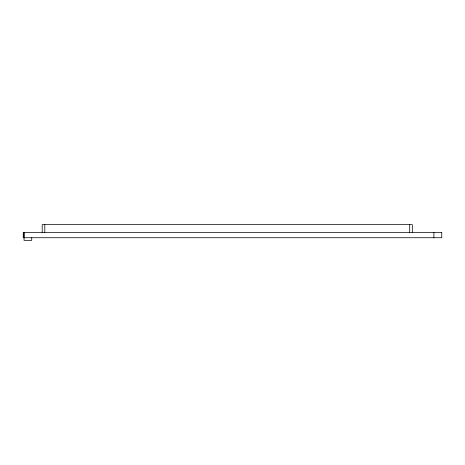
<?xml version="1.0" encoding="UTF-8"?>
<svg xmlns="http://www.w3.org/2000/svg" width="465" height="465" viewBox="0 0 465 465"><rect width="100%" height="100%" fill="white"/><g stroke="black" fill="none" stroke-linecap="round" stroke-linejoin="round"><path stroke-width="0.7" d="M433.903 232.5L433.903 237.731M412.321 232.5L412.321 224.653L42.193 224.653L42.193 232.5M409.706 224.653L409.706 232.5M44.809 224.653L44.809 232.5M31.73 237.731L31.73 240.347L24.058 240.347L24.058 237.731M24.558 232.5L24.558 237.731M23.349 232.5L23.349 237.731M441.75 232.5L23.25 232.5L23.25 237.731L441.75 237.731L441.75 232.5"/></g></svg>
